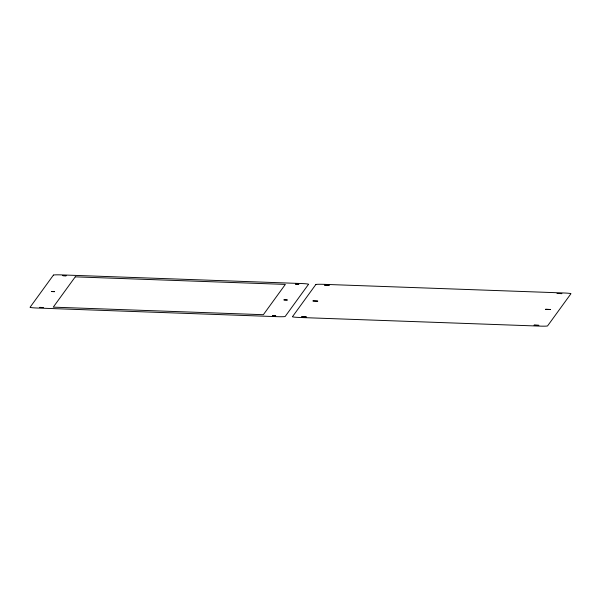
<?xml version="1.0" encoding="UTF-8"?>
<svg xmlns="http://www.w3.org/2000/svg" width="601" height="601" viewBox="0 0 601 601"><rect width="100%" height="100%" fill="white"/><g stroke="black" fill="none" stroke-linecap="round" stroke-linejoin="round"><path stroke-width="0.9" d="M306.277 316.982L301.507 316.84L306.285 316.967M51.355 291.523L54.638 291.635L51.393 291.56M39.839 307.381L43.129 307.494M43.107 307.524L39.854 307.411M295.474 284.063L298.765 284.153M298.742 284.175L295.549 284.085M272.448 315.758L275.739 315.863L272.463 315.788M53.429 275.093L30.058 307.284A7.512 0.488 1.9 0 0 37.217 308.028L277.331 316.667A7.512 0.488 1.9 0 0 285.175 316.464L308.546 284.273A7.512 0.488 1.9 0 0 301.386 283.529L61.272 274.89A7.512 0.488 1.9 0 0 53.429 275.093M75.253 276.851L53.256 307.149L263.351 314.706L285.347 284.408L75.253 276.851M315.825 284.536L292.454 316.727A7.512 0.488 1.9 0 0 299.614 317.471L539.728 326.11A7.512 0.488 1.9 0 0 547.571 325.907L570.942 293.716A7.512 0.488 1.9 0 0 563.783 292.972L323.669 284.333A7.512 0.488 1.9 0 0 315.825 284.536M324.517 285.077L329.31 285.25L324.585 285.062M313.008 300.936L317.794 301.124L313.031 300.928M557.135 293.453L561.92 293.626L557.157 293.446M545.618 309.312L550.403 309.485L545.618 309.312M534.101 325.171L538.894 325.351L534.169 325.149M62.887 275.656L66.155 275.776L62.947 275.649M283.98 299.891L287.248 300.004L283.98 299.891"/></g></svg>
